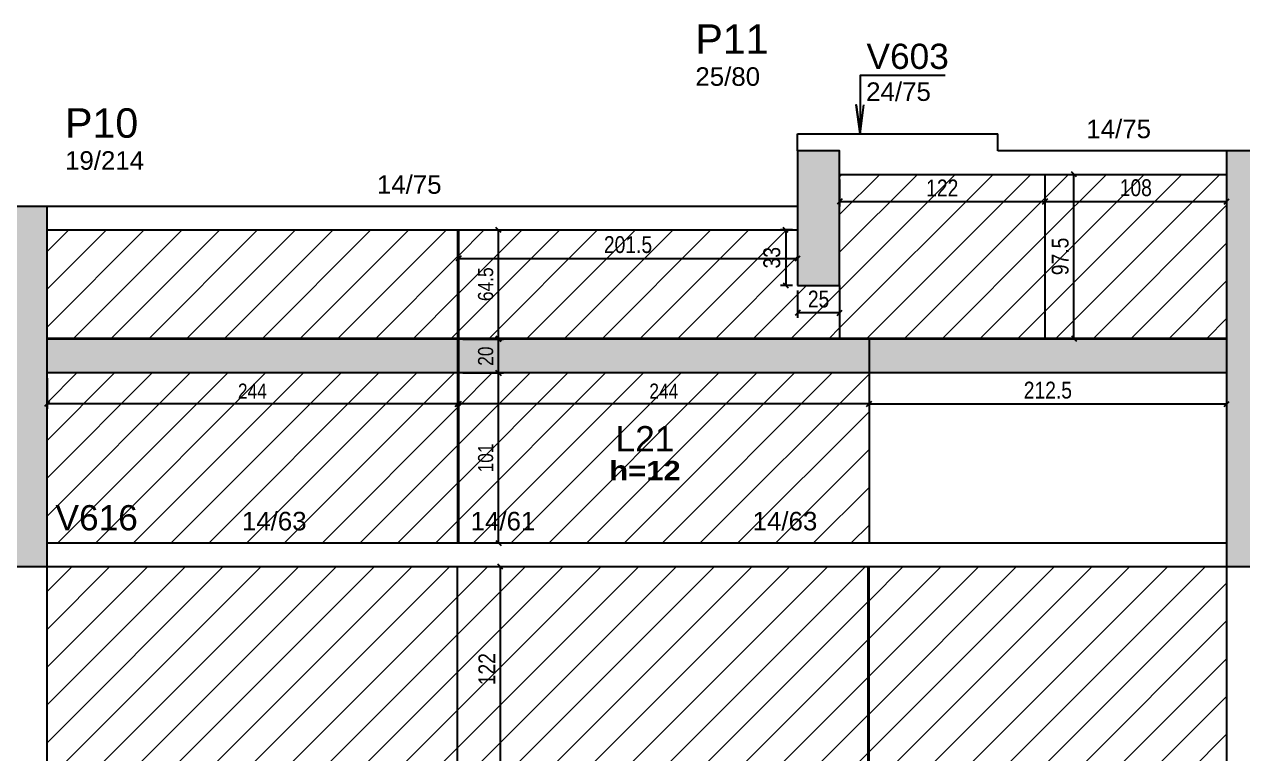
# Model space of a CAD drawing. Extents: x 4150 to 8661, y -614 to 3008.
# Drawn here: x 5101 to 5825, y 2083 to 2517 of the extents above; entities that cross this region are included whole.
import ezdxf

# ---------------------------------------------------------------- set-up
doc = ezdxf.new("R2010")
doc.units = 0
doc.header["$PDMODE"] = 34
for name, color, linetype in [('COTA', 241, 'Continuous'), ('MTH-COTAS7', 31, 'Continuous'), ('MTH-DIM-PILAR', 3, 'Continuous'), ('MTH-DIM-VIGA', 3, 'Continuous'), ('MTH-FACE-VIGA', 7, 'Continuous'), ('MTH-PILAR-SEGUE', 5, 'Continuous'), ('MTH-SOMBRA25', 253, 'Continuous'), ('MTH-TIT1-PILAR', 5, 'Continuous'), ('MTH-TIT1-VIGA', 5, 'Continuous'), ('MTH-TXT-NEGRITO', 5, 'Continuous'), ('Painéis', 200, 'Continuous')]:
    doc.layers.add(name, color=color, linetype=linetype)
doc.layers.add('Hachura', color=251, linetype='Continuous', lineweight=9)
doc.styles.add('COTA TECNICA', font='techl___.ttf', dxfattribs={"height": 10})
doc.styles.add('COTA TECNICA-50', font='techl___.ttf', dxfattribs={"height": 9})
doc.styles.add('TQS_ARIAL', font='arial.ttf')
doc.styles.add('TQS_ARIAL_BLACK', font='ariblk.ttf')
doc.dimstyles.new('COTA PAINEL-50', dxfattribs={"dimtxt": 9, "dimasz": 3, "dimexe": 3, "dimexo": 3, "dimgap": 3, "dimtad": 1, "dimdec": 1, "dimzin": 12, "dimdsep": 46, "dimtxsty": 'COTA TECNICA-50', "dimblk1": 'OBLIQUE', "dimblk2": 'OBLIQUE', "dimsah": 1, "dimcen": 0.9, "dimclrd": 4, "dimclre": 4, "dimclrt": 240, "dimadec": 1, "dimazin": 3, "dimtfac": 1, "dimtdec": 1, "dimtmove": 0, "dimatfit": 3, "dimfxl": 1, "dimtolj": 1, "dimtzin": 12, "dimarcsym": 0})
doc.dimstyles.new('PAINEL', dxfattribs={"dimtxt": 10, "dimasz": 3, "dimexe": 3, "dimexo": 3, "dimgap": 3, "dimtad": 1, "dimdec": 1, "dimzin": 12, "dimdsep": 46, "dimtxsty": 'COTA TECNICA', "dimblk1": 'OBLIQUE', "dimblk2": 'OBLIQUE', "dimsah": 1, "dimcen": 0.9, "dimclrd": 4, "dimclre": 4, "dimclrt": 240, "dimadec": 1, "dimazin": 3, "dimtfac": 1, "dimtdec": 1, "dimtmove": 0, "dimatfit": 3, "dimfxl": 1, "dimtolj": 1, "dimtzin": 12, "dimarcsym": 0})
pattern_1 = [(45, (-410.075, 0), (-11.22532, 11.22532), [])]

# ---------------------------------------------------------------- blocks, each defined once
blk = doc.blocks.new('_Oblique')
at = {"color": 0, "linetype": 'ByBlock', "lineweight": -2}
blk.add_line((-0.5, -0.5), (0.5, 0.5), dxfattribs=at)
blk = doc.blocks.new('*D1059')
at = {"layer": 'COTA', "color": 4, "lineweight": -2, "transparency": 16777216}
for p, q in [((5359.16, 2306.48), (5359.16, 2288.13)), ((5603.16, 2306.48), (5603.16, 2288.13)), ((5603.16, 2291.13), (5359.16, 2291.13))]:
    blk.add_line(p, q, dxfattribs=at)
at = {"layer": 'Defpoints', "color": 0, "transparency": 16777216}
for p in [(5359.16, 2309.48), (5603.16, 2309.48), (5359.16, 2291.13)]:
    blk.add_point(p, dxfattribs=at)
at = {"layer": 'COTA', "color": 4, "lineweight": -2, "transparency": 16777216, "xscale": 3, "yscale": 3, "zscale": 3, "rotation": 180}
blk.add_blockref('_Oblique', (5359.16, 2291.13), dxfattribs=at)
at = {"layer": 'COTA', "color": 4, "lineweight": -2, "transparency": 16777216, "xscale": 3, "yscale": 3, "zscale": 3}
blk.add_blockref('_Oblique', (5603.16, 2291.13), dxfattribs=at)
at = {"layer": 'COTA', "color": 240, "transparency": 16777216, "insert": (5481.16, 2298.69), "char_height": 9, "attachment_point": 5, "style": 'COTA TECNICA-50'}
blk.add_mtext('\\A1;244', dxfattribs=at)
blk = doc.blocks.new('*D1060')
at = {"layer": 'COTA', "color": 4, "lineweight": -2, "transparency": 16777216}
for p, q in [((5114.66, 2306.48), (5114.66, 2288.13)), ((5358.66, 2306.48), (5358.66, 2288.13)), ((5358.66, 2291.13), (5114.66, 2291.13))]:
    blk.add_line(p, q, dxfattribs=at)
at = {"layer": 'Defpoints', "color": 0, "transparency": 16777216}
for p in [(5114.66, 2309.48), (5358.66, 2309.48), (5114.66, 2291.13)]:
    blk.add_point(p, dxfattribs=at)
at = {"layer": 'COTA', "color": 4, "lineweight": -2, "transparency": 16777216, "xscale": 3, "yscale": 3, "zscale": 3, "rotation": 180}
blk.add_blockref('_Oblique', (5114.66, 2291.13), dxfattribs=at)
at = {"layer": 'COTA', "color": 4, "lineweight": -2, "transparency": 16777216, "xscale": 3, "yscale": 3, "zscale": 3}
blk.add_blockref('_Oblique', (5358.66, 2291.13), dxfattribs=at)
at = {"layer": 'COTA', "color": 240, "transparency": 16777216, "insert": (5236.66, 2298.69), "char_height": 9, "attachment_point": 5, "style": 'COTA TECNICA-50'}
blk.add_mtext('\\A1;244', dxfattribs=at)
blk = doc.blocks.new('*D1061')
at = {"layer": 'COTA', "color": 4, "lineweight": -2, "transparency": 16777216}
for p, q in [((5361.66, 2309.48), (5385.93, 2309.48)), ((5382.93, 2208.48), (5382.93, 2309.48)), ((5361.66, 2208.48), (5385.93, 2208.48))]:
    blk.add_line(p, q, dxfattribs=at)
at = {"layer": 'Defpoints', "color": 0, "transparency": 16777216}
for p in [(5358.66, 2309.48), (5382.93, 2309.48), (5358.66, 2208.48)]:
    blk.add_point(p, dxfattribs=at)
at = {"layer": 'COTA', "color": 4, "lineweight": -2, "transparency": 16777216, "xscale": 3, "yscale": 3, "zscale": 3}
for p, rotation in [((5382.93, 2309.48), 90), ((5382.93, 2208.48), 270)]:
    blk.add_blockref('_Oblique', p, dxfattribs=dict(at, rotation=rotation))
at = {"layer": 'COTA', "color": 240, "transparency": 16777216, "insert": (5375.33, 2258.98), "char_height": 9, "attachment_point": 5, "rotation": 90, "style": 'COTA TECNICA-50'}
blk.add_mtext('\\A1;101', dxfattribs=at)
blk = doc.blocks.new('*D1062')
at = {"layer": 'COTA', "color": 4, "lineweight": -2, "transparency": 16777216}
for p, q in [((5361.66, 2329.48), (5385.93, 2329.48)), ((5382.93, 2309.48), (5382.93, 2329.48)), ((5361.66, 2309.48), (5385.93, 2309.48))]:
    blk.add_line(p, q, dxfattribs=at)
at = {"layer": 'Defpoints', "color": 0, "transparency": 16777216}
for p in [(5358.66, 2329.48), (5382.93, 2329.48), (5358.66, 2309.48)]:
    blk.add_point(p, dxfattribs=at)
at = {"layer": 'COTA', "color": 4, "lineweight": -2, "transparency": 16777216, "xscale": 3, "yscale": 3, "zscale": 3}
for p, rotation in [((5382.93, 2329.48), 90), ((5382.93, 2309.48), 270)]:
    blk.add_blockref('_Oblique', p, dxfattribs=dict(at, rotation=rotation))
at = {"layer": 'COTA', "color": 240, "transparency": 16777216, "insert": (5375.33, 2319.48), "char_height": 9, "attachment_point": 5, "rotation": 90, "style": 'COTA TECNICA-50'}
blk.add_mtext('\\A1;20', dxfattribs=at)
blk = doc.blocks.new('*D1063')
at = {"layer": 'COTA', "color": 4, "lineweight": -2, "transparency": 16777216}
for p, q in [((5361.66, 2394.48), (5385.93, 2394.48)), ((5382.93, 2329.98), (5382.93, 2394.48)), ((5361.66, 2329.98), (5385.93, 2329.98))]:
    blk.add_line(p, q, dxfattribs=at)
at = {"layer": 'Defpoints', "color": 0, "transparency": 16777216}
for p in [(5358.66, 2394.48), (5382.93, 2394.48), (5358.66, 2329.98)]:
    blk.add_point(p, dxfattribs=at)
at = {"layer": 'COTA', "color": 4, "lineweight": -2, "transparency": 16777216, "xscale": 3, "yscale": 3, "zscale": 3}
for p, rotation in [((5382.93, 2394.48), 90), ((5382.93, 2329.98), 270)]:
    blk.add_blockref('_Oblique', p, dxfattribs=dict(at, rotation=rotation))
at = {"layer": 'COTA', "color": 240, "transparency": 16777216, "insert": (5375.33, 2362.23), "char_height": 9, "attachment_point": 5, "rotation": 90, "style": 'COTA TECNICA-50'}
blk.add_mtext('\\A1;64.5', dxfattribs=at)
blk = doc.blocks.new('*D1064')
at = {"layer": 'COTA', "color": 4, "lineweight": -2, "transparency": 16777216}
for p, q in [((5603.16, 2306.48), (5603.16, 2288.13)), ((5815.66, 2306.48), (5815.66, 2288.13)), ((5603.16, 2291.13), (5815.66, 2291.13))]:
    blk.add_line(p, q, dxfattribs=at)
at = {"layer": 'Defpoints', "color": 0, "transparency": 16777216}
for p in [(5603.16, 2309.48), (5815.66, 2309.48), (5815.66, 2291.13)]:
    blk.add_point(p, dxfattribs=at)
at = {"layer": 'COTA', "color": 4, "lineweight": -2, "transparency": 16777216, "xscale": 3, "yscale": 3, "zscale": 3, "rotation": 180}
blk.add_blockref('_Oblique', (5603.16, 2291.13), dxfattribs=at)
at = {"layer": 'COTA', "color": 4, "lineweight": -2, "transparency": 16777216, "xscale": 3, "yscale": 3, "zscale": 3}
blk.add_blockref('_Oblique', (5815.66, 2291.13), dxfattribs=at)
at = {"layer": 'COTA', "color": 240, "transparency": 16777216, "insert": (5709.41, 2299.24), "char_height": 10, "attachment_point": 5, "style": 'COTA TECNICA'}
blk.add_mtext('\\A1;212.5', dxfattribs=at)
blk = doc.blocks.new('*D1065')
at = {"layer": 'COTA', "color": 4, "lineweight": -2, "transparency": 16777216}
for p, q in [((5359.16, 2391.48), (5359.16, 2374.59)), ((5560.66, 2391.48), (5560.66, 2374.59)), ((5359.16, 2377.59), (5560.66, 2377.59))]:
    blk.add_line(p, q, dxfattribs=at)
at = {"layer": 'Defpoints', "color": 0, "transparency": 16777216}
for p in [(5359.16, 2394.48), (5560.66, 2394.48), (5560.66, 2377.59)]:
    blk.add_point(p, dxfattribs=at)
at = {"layer": 'COTA', "color": 4, "lineweight": -2, "transparency": 16777216, "xscale": 3, "yscale": 3, "zscale": 3, "rotation": 180}
blk.add_blockref('_Oblique', (5359.16, 2377.59), dxfattribs=at)
at = {"layer": 'COTA', "color": 4, "lineweight": -2, "transparency": 16777216, "xscale": 3, "yscale": 3, "zscale": 3}
blk.add_blockref('_Oblique', (5560.66, 2377.59), dxfattribs=at)
at = {"layer": 'COTA', "color": 240, "transparency": 16777216, "insert": (5459.91, 2385.7), "char_height": 10, "attachment_point": 5, "style": 'COTA TECNICA'}
blk.add_mtext('\\A1;201.5', dxfattribs=at)
blk = doc.blocks.new('*D1066')
at = {"layer": 'COTA', "color": 4, "lineweight": -2, "transparency": 16777216}
for p, q in [((5557.66, 2394.48), (5550.61, 2394.48)), ((5553.61, 2394.48), (5553.61, 2361.48)), ((5557.66, 2361.48), (5550.61, 2361.48))]:
    blk.add_line(p, q, dxfattribs=at)
at = {"layer": 'Defpoints', "color": 0, "transparency": 16777216}
for p in [(5560.66, 2394.48), (5553.61, 2361.48), (5560.66, 2361.48)]:
    blk.add_point(p, dxfattribs=at)
at = {"layer": 'COTA', "color": 4, "lineweight": -2, "transparency": 16777216, "xscale": 3, "yscale": 3, "zscale": 3}
for p, rotation in [((5553.61, 2394.48), 90), ((5553.61, 2361.48), 270)]:
    blk.add_blockref('_Oblique', p, dxfattribs=dict(at, rotation=rotation))
at = {"layer": 'COTA', "color": 240, "transparency": 16777216, "insert": (5545.39, 2377.98), "char_height": 10, "attachment_point": 5, "rotation": 90, "style": 'COTA TECNICA'}
blk.add_mtext('\\A1;33', dxfattribs=at)
blk = doc.blocks.new('*D1067')
at = {"layer": 'COTA', "color": 4, "lineweight": -2, "transparency": 16777216}
for p, q in [((5560.66, 2358.48), (5560.66, 2342.22)), ((5585.66, 2358.48), (5585.66, 2342.22)), ((5585.66, 2345.22), (5560.66, 2345.22))]:
    blk.add_line(p, q, dxfattribs=at)
at = {"layer": 'Defpoints', "color": 0, "transparency": 16777216}
for p in [(5560.66, 2361.48), (5585.66, 2361.48), (5560.66, 2345.22)]:
    blk.add_point(p, dxfattribs=at)
at = {"layer": 'COTA', "color": 4, "lineweight": -2, "transparency": 16777216, "xscale": 3, "yscale": 3, "zscale": 3, "rotation": 180}
blk.add_blockref('_Oblique', (5560.66, 2345.22), dxfattribs=at)
at = {"layer": 'COTA', "color": 4, "lineweight": -2, "transparency": 16777216, "xscale": 3, "yscale": 3, "zscale": 3}
blk.add_blockref('_Oblique', (5585.66, 2345.22), dxfattribs=at)
at = {"layer": 'COTA', "color": 240, "transparency": 16777216, "insert": (5573.16, 2353.33), "char_height": 10, "attachment_point": 5, "style": 'COTA TECNICA'}
blk.add_mtext('\\A1;25', dxfattribs=at)
blk = doc.blocks.new('*D1068')
at = {"layer": 'COTA', "color": 4, "lineweight": -2, "transparency": 16777216}
for p, q in [((5585.66, 2424.48), (5585.66, 2408.37)), ((5707.66, 2424.48), (5707.66, 2408.37)), ((5585.66, 2411.37), (5707.66, 2411.37))]:
    blk.add_line(p, q, dxfattribs=at)
at = {"layer": 'Defpoints', "color": 0, "transparency": 16777216}
for p in [(5585.66, 2427.48), (5707.66, 2427.48), (5707.66, 2411.37)]:
    blk.add_point(p, dxfattribs=at)
at = {"layer": 'COTA', "color": 4, "lineweight": -2, "transparency": 16777216, "xscale": 3, "yscale": 3, "zscale": 3, "rotation": 180}
blk.add_blockref('_Oblique', (5585.66, 2411.37), dxfattribs=at)
at = {"layer": 'COTA', "color": 4, "lineweight": -2, "transparency": 16777216, "xscale": 3, "yscale": 3, "zscale": 3}
blk.add_blockref('_Oblique', (5707.66, 2411.37), dxfattribs=at)
at = {"layer": 'COTA', "color": 240, "transparency": 16777216, "insert": (5646.66, 2419.43), "char_height": 10, "attachment_point": 5, "style": 'COTA TECNICA'}
blk.add_mtext('\\A1;122', dxfattribs=at)
blk = doc.blocks.new('*D1069')
at = {"layer": 'COTA', "color": 4, "lineweight": -2, "transparency": 16777216}
for p, q in [((5707.66, 2424.48), (5707.66, 2408.37)), ((5815.66, 2424.48), (5815.66, 2408.37)), ((5707.66, 2411.37), (5815.66, 2411.37))]:
    blk.add_line(p, q, dxfattribs=at)
at = {"layer": 'Defpoints', "color": 0, "transparency": 16777216}
for p in [(5707.66, 2427.48), (5815.66, 2427.48), (5815.66, 2411.37)]:
    blk.add_point(p, dxfattribs=at)
at = {"layer": 'COTA', "color": 4, "lineweight": -2, "transparency": 16777216, "xscale": 3, "yscale": 3, "zscale": 3, "rotation": 180}
blk.add_blockref('_Oblique', (5707.66, 2411.37), dxfattribs=at)
at = {"layer": 'COTA', "color": 4, "lineweight": -2, "transparency": 16777216, "xscale": 3, "yscale": 3, "zscale": 3}
blk.add_blockref('_Oblique', (5815.66, 2411.37), dxfattribs=at)
at = {"layer": 'COTA', "color": 240, "transparency": 16777216, "insert": (5761.66, 2419.49), "char_height": 10, "attachment_point": 5, "style": 'COTA TECNICA'}
blk.add_mtext('\\A1;108', dxfattribs=at)
blk = doc.blocks.new('*D1070')
at = {"layer": 'COTA', "color": 4, "lineweight": -2, "transparency": 16777216}
for p, q in [((5710.66, 2427.48), (5727.92, 2427.48)), ((5724.92, 2329.98), (5724.92, 2427.48)), ((5710.66, 2329.98), (5727.92, 2329.98))]:
    blk.add_line(p, q, dxfattribs=at)
at = {"layer": 'Defpoints', "color": 0, "transparency": 16777216}
for p in [(5707.66, 2427.48), (5724.92, 2427.48), (5707.66, 2329.98)]:
    blk.add_point(p, dxfattribs=at)
at = {"layer": 'COTA', "color": 4, "lineweight": -2, "transparency": 16777216, "xscale": 3, "yscale": 3, "zscale": 3}
for p, rotation in [((5724.92, 2427.48), 90), ((5724.92, 2329.98), 270)]:
    blk.add_blockref('_Oblique', p, dxfattribs=dict(at, rotation=rotation))
at = {"layer": 'COTA', "color": 240, "transparency": 16777216, "insert": (5716.78, 2378.73), "char_height": 10, "attachment_point": 5, "rotation": 90, "style": 'COTA TECNICA'}
blk.add_mtext('\\A1;97.5', dxfattribs=at)
blk = doc.blocks.new('*D1198')
at = {"layer": 'COTA', "color": 4, "lineweight": -2, "transparency": 16777216}
for p, q in [((5361.66, 2194.48), (5387.07, 2194.48)), ((5384.07, 2072.48), (5384.07, 2194.48)), ((5361.66, 2072.48), (5387.07, 2072.48))]:
    blk.add_line(p, q, dxfattribs=at)
at = {"layer": 'Defpoints', "color": 0, "transparency": 16777216}
for p in [(5358.66, 2194.48), (5384.07, 2194.48), (5358.66, 2072.48)]:
    blk.add_point(p, dxfattribs=at)
at = {"layer": 'COTA', "color": 4, "lineweight": -2, "transparency": 16777216, "xscale": 3, "yscale": 3, "zscale": 3}
for p, rotation in [((5384.07, 2194.48), 90), ((5384.07, 2072.48), 270)]:
    blk.add_blockref('_Oblique', p, dxfattribs=dict(at, rotation=rotation))
at = {"layer": 'COTA', "color": 240, "transparency": 16777216, "insert": (5376.01, 2133.48), "char_height": 10, "attachment_point": 5, "rotation": 90, "style": 'COTA TECNICA'}
blk.add_mtext('\\A1;122', dxfattribs=at)

msp = doc.modelspace()

# ---------------------------------------------------------------- hatches: boundary and pattern name
at = {"layer": 'Hachura', "linetype": 'ByBlock'}
h = msp.add_hatch(dxfattribs=at)
h.set_pattern_fill('ANSI31', color=256, scale=5)
h.set_pattern_definition(pattern_1)
h.paths.add_polyline_path([(5114.66, 2394.48), (5114.66, 2329.98), (5358.66, 2329.98), (5358.66, 2394.48)])
h.paths.add_polyline_path([(5114.66, 2309.48), (5114.66, 2208.48), (5358.66, 2208.48), (5358.66, 2309.48)])
h.paths.add_polyline_path([(5359.16, 2309.48), (5359.16, 2208.48), (5603.16, 2208.48), (5603.16, 2309.48)])
h.paths.add_polyline_path([(5707.66, 2329.98), (5707.66, 2427.48), (5585.66, 2427.48), (5585.66, 2361.48), (5585.66, 2329.98)])
h = msp.add_hatch(dxfattribs=at)
h.set_pattern_fill('ANSI31', color=256, scale=5)
h.set_pattern_definition(pattern_1)
h.paths.add_polyline_path([(5585.66, 2329.98), (5585.66, 2361.48), (5560.66, 2361.48), (5560.66, 2394.48), (5359.16, 2394.48), (5359.16, 2329.98)])
h.paths.add_polyline_path([(5815.66, 2329.98), (5815.66, 2427.48), (5707.66, 2427.48), (5707.66, 2329.98)])
at = {"layer": 'Hachura'}
h = msp.add_hatch(color=256, dxfattribs=at)
h.dxf.hatch_style = 1
h.paths.add_polyline_path([(5603.16, 2329.48), (5815.66, 2329.48), (5815.66, 2309.48), (5603.16, 2309.48)])
h.paths.add_polyline_path([(5359.16, 2329.48), (5603.16, 2329.48), (5603.16, 2309.48), (5359.16, 2309.48)])
h.paths.add_polyline_path([(5114.66, 2329.48), (5358.66, 2329.48), (5358.66, 2309.48), (5114.66, 2309.48)])
at = {"layer": 'Hachura', "linetype": 'ByBlock'}
h = msp.add_hatch(dxfattribs=at)
h.set_pattern_fill('ANSI31', color=256, scale=5)
h.set_pattern_definition(pattern_1)
h.paths.add_polyline_path([(5358.66, 2072.48), (5358.66, 2194.48), (5114.66, 2194.48), (5114.66, 2072.48)])
h.paths.add_polyline_path([(5358.66, 2194.48), (5358.66, 2072.48), (5602.66, 2072.48), (5602.66, 2194.48)])
h.paths.add_polyline_path([(5815.66, 2072.48), (5815.66, 2194.48), (5603.16, 2194.48), (5603.16, 2072.48)])
h.paths.add_polyline_path([(5603.16, 2052.48), (5603.16, 1930.48), (5815.66, 1930.48), (5815.66, 2052.48)])
h.paths.add_polyline_path([(5602.66, 2052.48), (5358.66, 2052.48), (5358.66, 1930.48), (5602.66, 1930.48)])
h.paths.add_polyline_path([(5358.66, 2052.48), (5114.66, 2052.48), (5114.66, 1930.48), (5358.66, 1930.48)])
h.paths.add_polyline_path([(5358.66, 1805.48), (5358.66, 1909.98), (5114.66, 1909.98), (5114.66, 1805.48)])
h.paths.add_polyline_path([(5358.66, 1909.98), (5358.66, 1805.48), (5426.74, 1805.48), (5432.22, 1807.21), (5448.92, 1811.78), (5465.78, 1815.7), (5482.78, 1818.97), (5499.89, 1821.59), (5517.1, 1823.55), (5534.36, 1824.85), (5551.66, 1825.48), (5602.66, 1825.48), (5602.66, 1909.98)])
h.paths.add_polyline_path([(5551.66, 1825.48), (5534.36, 1824.85), (5517.1, 1823.55), (5499.89, 1821.59), (5482.78, 1818.97), (5465.78, 1815.7), (5448.92, 1811.78), (5444.98, 1810.7), (5454.41, 1805.48), (5602.66, 1805.48), (5602.66, 1825.48)], flags=17)
h.paths.add_polyline_path([(5603.16, 1825.48), (5603.16, 1805.48), (5780.36, 1805.48), (5815.66, 1825.48)])
h.paths.add_polyline_path([(5603.16, 1909.98), (5603.16, 1825.48), (5815.66, 1825.48), (5815.66, 1909.98)])

# ---------------------------------------------------------------- linework, layer by layer
at = {"layer": 'MTH-COTAS7', "linetype": 'Continuous'}
msp.add_lwpolyline([(5648.43, 2486.14), (5597.81, 2486.14), (5597.81, 2451.48), (5595.53, 2468.83), (5597.81, 2451.48), (5600.1, 2468.83)], dxfattribs=at)
at = {"layer": 'MTH-FACE-VIGA', "linetype": 'Continuous'}
for p, q in [((5560.66, 2451.48), (5679.66, 2451.48)), ((5560.66, 2441.48), (5560.66, 2451.48)), ((5679.66, 2441.48), (5679.66, 2451.48)), ((5815.66, 2441.48), (5679.66, 2441.48)), ((5585.66, 2427.48), (5815.66, 2427.48)), ((5560.66, 2408.48), (5114.66, 2408.48)), ((5114.66, 2394.48), (5560.66, 2394.48)), ((5114.66, 2208.48), (5815.66, 2208.48)), ((5114.66, 1751.48), (5114.66, 2194.48)), ((5114.66, 2194.48), (5815.66, 2194.48)), ((5815.66, 2194.48), (5815.66, 1751.48))]:
    msp.add_line(p, q, dxfattribs=at)
at = {"layer": 'MTH-PILAR-SEGUE', "linetype": 'Continuous'}
for points in [[(5560.66, 2361.48), (5585.66, 2361.48), (5585.66, 2441.48), (5560.66, 2441.48), (5560.66, 2361.48)], [(5815.66, 2194.48), (5834.66, 2194.48), (5834.66, 2441.48), (5815.66, 2441.48), (5815.66, 2194.48)], [(5095.66, 2194.48), (5114.66, 2194.48), (5114.66, 2408.48), (5095.66, 2408.48), (5095.66, 2194.48)]]:
    msp.add_lwpolyline(points, dxfattribs=at)
at = {"layer": 'MTH-SOMBRA25', "linetype": 'Continuous'}
for points in [[(5560.66, 2361.48), (5585.66, 2361.48), (5585.66, 2441.48)], [(5560.66, 2361.48), (5585.66, 2441.48), (5560.66, 2441.48)], [(5560.66, 2361.48), (5560.66, 2441.48), (5560.66, 2361.48)], [(5815.66, 2194.48), (5834.66, 2194.48), (5834.66, 2441.48)], [(5815.66, 2194.48), (5834.66, 2441.48), (5815.66, 2441.48)], [(5815.66, 2194.48), (5815.66, 2441.48), (5815.66, 2194.48)], [(5095.66, 2194.48), (5114.66, 2194.48), (5114.66, 2408.48)], [(5095.66, 2194.48), (5114.66, 2408.48), (5095.66, 2408.48)]]:
    msp.add_solid(points, dxfattribs=at)
at = {"layer": 'Painéis'}
for p, q in [((5707.66, 2427.48), (5707.66, 2329.98)), ((5358.66, 2394.48), (5358.66, 2208.48)), ((5359.16, 2394.48), (5359.16, 2208.48)), ((5585.66, 2361.48), (5585.66, 2329.98)), ((5815.66, 2329.98), (5114.66, 2329.98)), ((5815.66, 2329.48), (5114.66, 2329.48)), ((5603.16, 2329.98), (5603.16, 2208.48)), ((5815.66, 2309.48), (5114.66, 2309.48)), ((5358.66, 1785.48), (5358.66, 2194.48)), ((5602.66, 1805.48), (5602.66, 2194.48)), ((5603.16, 1805.48), (5603.16, 2194.48))]:
    msp.add_line(p, q, dxfattribs=at)

# ---------------------------------------------------------------- texts
at = {"layer": 'MTH-DIM-PILAR', "linetype": 'Continuous', "style": 'TQS_ARIAL'}
for s, p in [('25/80', (5499.94, 2480.12)), ('19/214', (5125.34, 2430.25))]:
    msp.add_text(s, height=11, dxfattribs=at).set_placement(p)
at = {"layer": 'MTH-DIM-VIGA', "linetype": 'Continuous', "style": 'TQS_ARIAL'}
for s, p in [('24/75', (5601.42, 2471.14)), ('14/75', (5732.25, 2448.98)), ('14/75', (5310.66, 2415.98)), ('14/63', (5230.42, 2215.98)), ('14/61', (5366.38, 2215.98)), ('14/63', (5533.95, 2215.98))]:
    msp.add_text(s, height=11, dxfattribs=at).set_placement(p)
at = {"layer": 'MTH-TIT1-PILAR', "linetype": 'Continuous', "style": 'TQS_ARIAL'}
for s, p in [('P11', (5499.94, 2499.12)), ('P10', (5125.34, 2449.25))]:
    msp.add_text(s, height=17.5, dxfattribs=at).set_placement(p)
at = {"layer": 'MTH-TIT1-VIGA', "linetype": 'Continuous', "style": 'TQS_ARIAL'}
for s, p in [('V603', (5601.63, 2490.14)), ('L21', (5452.5, 2262.93)), ('V616', (5119.66, 2215.98))]:
    msp.add_text(s, height=15, dxfattribs=at).set_placement(p)
at = {"layer": 'MTH-TXT-NEGRITO', "color": 3, "linetype": 'Continuous', "style": 'TQS_ARIAL_BLACK'}
msp.add_text('h=12', height=11.5, dxfattribs=at).set_placement((5448.78, 2245.76))

# ---------------------------------------------------------------- dimensions: what is measured, and where the dimension line sits
at = {"layer": 'COTA'}
for base, p1, p2, picture, middle in [((5707.66, 2411.37), (5585.66, 2427.48), (5707.66, 2427.48), '*D1068', (5646.66, 2419.43)), ((5560.66, 2377.59), (5359.16, 2394.48), (5560.66, 2394.48), '*D1065', (5459.91, 2385.7)), ((5560.66, 2345.22), (5585.66, 2361.48), (5560.66, 2361.48), '*D1067', (5573.16, 2353.33)), ((5815.66, 2291.13), (5603.16, 2309.48), (5815.66, 2309.48), '*D1064', (5709.41, 2299.24))]:
    dim = msp.add_linear_dim(base=base, p1=p1, p2=p2, dimstyle='PAINEL', dxfattribs=at)
    dim.commit()
    dim.dimension.update_dxf_attribs({"geometry": picture, "text_midpoint": middle})
dim = msp.add_linear_dim(base=(5815.66, 2411.37), p1=(5707.66, 2427.48), p2=(5815.66, 2427.48), dimstyle='PAINEL', override={"dimtmove": 1}, dxfattribs=at)
dim.commit()
dim.dimension.update_dxf_attribs({"geometry": '*D1069', "text_midpoint": (5761.66, 2419.49)})
for base, p1, p2, angle, dimstyle, picture, middle in [((5724.92, 2427.48), (5707.66, 2329.98), (5707.66, 2427.48), 90, 'PAINEL', '*D1070', (5716.78, 2378.73)), ((5382.93, 2394.48), (5358.66, 2329.98), (5358.66, 2394.48), 90, 'COTA PAINEL-50', '*D1063', (5375.33, 2362.23)), ((5553.61, 2361.48), (5560.66, 2394.48), (5560.66, 2361.48), 90, 'PAINEL', '*D1066', (5545.39, 2377.98)), ((5382.93, 2309.48), (5358.66, 2208.48), (5358.66, 2309.48), 90, 'COTA PAINEL-50', '*D1061', (5375.33, 2258.98)), ((5114.66, 2291.13), (5358.66, 2309.48), (5114.66, 2309.48), 180, 'COTA PAINEL-50', '*D1060', (5236.66, 2298.69))]:
    dim = msp.add_linear_dim(base=base, p1=p1, p2=p2, angle=angle, dimstyle=dimstyle, dxfattribs=at)
    dim.commit()
    dim.dimension.update_dxf_attribs({"geometry": picture, "text_midpoint": middle})
for base, p1, p2, angle, dimstyle, picture, middle in [((5382.93, 2329.48), (5358.66, 2309.48), (5358.66, 2329.48), 90, 'COTA PAINEL-50', '*D1062', (5375.33, 2319.48)), ((5359.16, 2291.13), (5603.16, 2309.48), (5359.16, 2309.48), 180, 'COTA PAINEL-50', '*D1059', (5481.16, 2298.69)), ((5384.07, 2194.48), (5358.66, 2072.48), (5358.66, 2194.48), 90, 'PAINEL', '*D1198', (5376.01, 2133.48))]:
    dim = msp.add_linear_dim(base=base, p1=p1, p2=p2, angle=angle, dimstyle=dimstyle, override={"dimtmove": 1}, dxfattribs=at)
    dim.commit()
    dim.dimension.update_dxf_attribs({"geometry": picture, "text_midpoint": middle})

doc.saveas('drawing.dxf')
